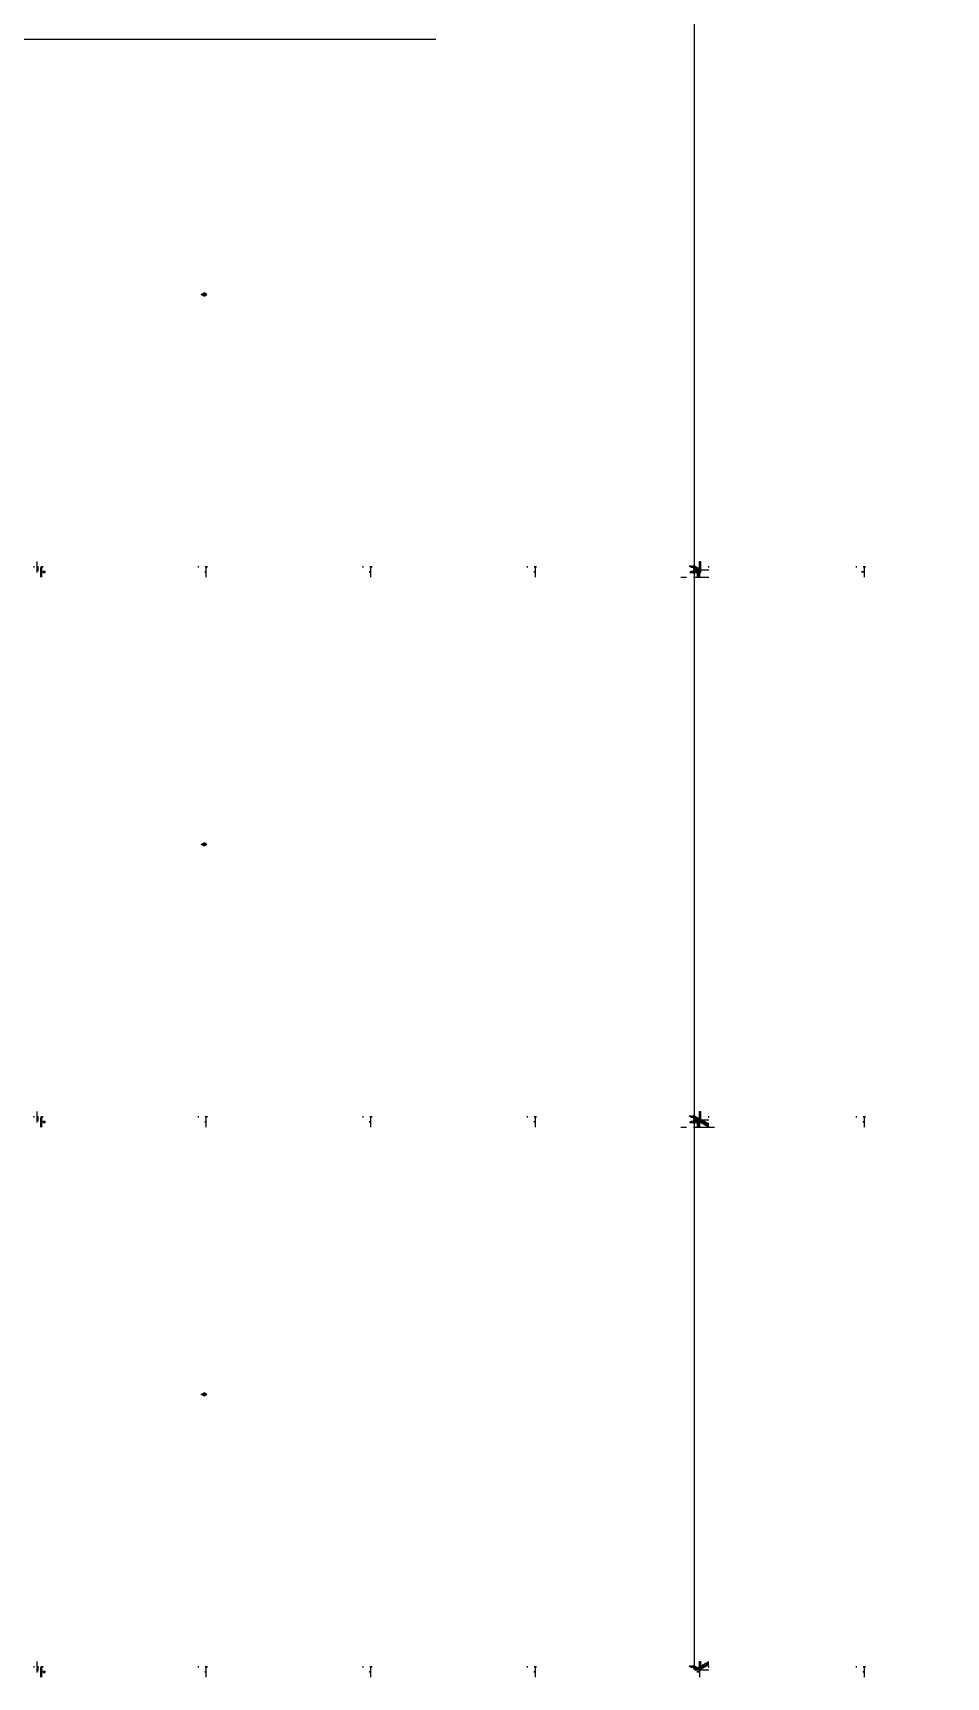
# Model space of a CAD drawing. Header units: inches. Extents: x -37 to 842, y -205 to 94.
# Drawn here: x 7.67 to 11, y -162.49 to -156.51 of the extents above; entities that cross this region are included whole.
import ezdxf

# ---------------------------------------------------------------- set-up
doc = ezdxf.new("R2010")
doc.units = ezdxf.units.IN
doc.header["$MEASUREMENT"] = 0
doc.linetypes.add('DIVIDE', pattern=[1.25, 0.5, -0.25, 0, -0.25, 0, -0.25])
doc.linetypes.add('HIDDEN', pattern=[19.05, 12.7, -6.35])
doc.layers.add('LCL-LINHACORTE', color=171, linetype='DIVIDE')
doc.layers.add('Planta_coberta-HID', color=7, linetype='HIDDEN')

msp = doc.modelspace()

# ---------------------------------------------------------------- linework, layer by layer
at = {"layer": 'LCL-LINHACORTE', "ltscale": 10}
msp.add_line((4.1401, -156.5306), (30.7672, -156.5306), dxfattribs=at)
at = {"layer": 'Planta_coberta-HID'}
for p, q in [((10.0816, -158.4603), (10.0816, -156.4603)), ((8.287, -157.4587), (8.2973, -157.453)), ((8.2871, -157.4587), (8.2973, -157.453)), ((8.2872, -157.4588), (8.2973, -157.4532)), ((8.2973, -157.4644), (8.2872, -157.4588)), ((8.2874, -157.4589), (8.2973, -157.4534)), ((8.2973, -157.4644), (8.2874, -157.4589)), ((8.2878, -157.459), (8.2973, -157.4537)), ((8.2973, -157.4643), (8.2878, -157.459)), ((8.2883, -157.4591), (8.2973, -157.4541)), ((8.2973, -157.464), (8.2884, -157.4591)), ((8.289, -157.4592), (8.2973, -157.4546)), ((8.2973, -157.4637), (8.2891, -157.4592)), ((8.2898, -157.4592), (8.2973, -157.4551)), ((8.2973, -157.4634), (8.2899, -157.4592)), ((8.2908, -157.4593), (8.2973, -157.4557)), ((8.2973, -157.4629), (8.2908, -157.4593)), ((8.2918, -157.4593), (8.2973, -157.4563)), ((8.2973, -157.4624), (8.2919, -157.4594)), ((8.2929, -157.4594), (8.2973, -157.457)), ((8.2973, -157.4618), (8.293, -157.4594)), ((8.2941, -157.4594), (8.2973, -157.4577)), ((8.2973, -157.4612), (8.2942, -157.4594)), ((8.2953, -157.4594), (8.2973, -157.4584)), ((8.2973, -157.4605), (8.2954, -157.4595)), ((8.2966, -157.4595), (8.2973, -157.4591)), ((8.3076, -157.4587), (8.2973, -157.453)), ((8.3075, -157.4587), (8.2973, -157.453)), ((8.3074, -157.4588), (8.2973, -157.4532)), ((8.3072, -157.4589), (8.2973, -157.4534)), ((8.3068, -157.459), (8.2973, -157.4537)), ((8.3062, -157.4591), (8.2973, -157.4541)), ((8.3056, -157.4592), (8.2973, -157.4546)), ((8.3047, -157.4592), (8.2973, -157.4551)), ((8.3038, -157.4593), (8.2973, -157.4557)), ((8.3028, -157.4593), (8.2973, -157.4563)), ((8.3017, -157.4594), (8.2973, -157.457)), ((8.3005, -157.4594), (8.2973, -157.4577)), ((8.2992, -157.4594), (8.2973, -157.4584)), ((8.2973, -157.4644), (8.3074, -157.4588)), ((8.2973, -157.4644), (8.3071, -157.4589)), ((8.2973, -157.4643), (8.3067, -157.459)), ((8.2973, -157.464), (8.3062, -157.4591)), ((8.2979, -157.4595), (8.2973, -157.4591)), ((8.2973, -157.4637), (8.3055, -157.4592)), ((8.2973, -157.4634), (8.3047, -157.4592)), ((8.2973, -157.4629), (8.3037, -157.4593)), ((8.2973, -157.4624), (8.3027, -157.4594)), ((8.2973, -157.4618), (8.3016, -157.4594)), ((8.2973, -157.4612), (8.3004, -157.4594)), ((8.2973, -157.4605), (8.2991, -157.4595)), ((7.6788, -158.4521), (7.6788, -158.4471)), ((7.6907, -158.4703), (7.6907, -158.4303)), ((7.6943, -158.4653), (7.6943, -158.4471)), ((7.7036, -158.4871), (7.7036, -158.4521)), ((7.7056, -158.4521), (7.7056, -158.4471)), ((7.7056, -158.4653), (7.7191, -158.4653)), ((7.7072, -158.4871), (7.7072, -158.4471)), ((7.7106, -158.4521), (7.7106, -158.4471)), ((7.7191, -158.4703), (7.7191, -158.4653)), ((8.2772, -158.4521), (8.2772, -158.4471)), ((8.302, -158.4703), (8.302, -158.4653)), ((8.3039, -158.4521), (8.3039, -158.4471)), ((8.3055, -158.4871), (8.3055, -158.4471)), ((8.3089, -158.4521), (8.3089, -158.4471)), ((8.8755, -158.4521), (8.8755, -158.4471)), ((8.9003, -158.4703), (8.9003, -158.4653)), ((8.9022, -158.4521), (8.9022, -158.4471)), ((8.9038, -158.4871), (8.9038, -158.4471)), ((8.9072, -158.4521), (8.9072, -158.4471)), ((9.4738, -158.4521), (9.4738, -158.4471)), ((9.4986, -158.4703), (9.4986, -158.4653)), ((9.5006, -158.4521), (9.5006, -158.4471)), ((9.5022, -158.4871), (9.5022, -158.4471)), ((9.5056, -158.4521), (9.5056, -158.4471)), ((10.0702, -158.4521), (10.0612, -158.4471)), ((10.0702, -158.4521), (10.0613, -158.4471)), ((10.0705, -158.4521), (10.0615, -158.4471)), ((10.0709, -158.4521), (10.0619, -158.4471)), ((10.0714, -158.4521), (10.0625, -158.4471)), ((10.0721, -158.4521), (10.0632, -158.4471)), ((10.0639, -158.4688), (10.0702, -158.4653)), ((10.0639, -158.469), (10.0705, -158.4653)), ((10.0639, -158.4689), (10.0702, -158.4653)), ((10.073, -158.4521), (10.064, -158.4471)), ((10.0739, -158.4521), (10.0649, -158.4471)), ((10.0749, -158.4521), (10.066, -158.4471)), ((10.0761, -158.4521), (10.0671, -158.4471)), ((10.0773, -158.4521), (10.0683, -158.4471)), ((10.0921, -158.4597), (10.0695, -158.4471)), ((10.0707, -158.4653), (10.0989, -158.4653)), ((10.0925, -158.4592), (10.0708, -158.4471)), ((10.0928, -158.4586), (10.0721, -158.4471)), ((10.0722, -158.4521), (10.0722, -158.4471)), ((10.0931, -158.4581), (10.0734, -158.4471)), ((10.0933, -158.4575), (10.0746, -158.4471)), ((10.0936, -158.457), (10.0758, -158.4471)), ((10.0939, -158.4565), (10.077, -158.4471)), ((10.0947, -158.4544), (10.0776, -158.4448)), ((10.0947, -158.4544), (10.0776, -158.4449)), ((10.0947, -158.4545), (10.0776, -158.445)), ((10.0947, -158.4547), (10.0776, -158.4452)), ((10.0946, -158.455), (10.0776, -158.4455)), ((10.0944, -158.4553), (10.0776, -158.4459)), ((10.0943, -158.4557), (10.0776, -158.4464)), ((10.0941, -158.4561), (10.0776, -158.4469)), ((10.0776, -158.4521), (10.0776, -158.4471)), ((10.0918, -158.4602), (10.0776, -158.4523)), ((10.0776, -158.4527), (10.0816, -158.4527)), ((10.0776, -158.4527), (10.0816, -158.4527)), ((10.0915, -158.4607), (10.0776, -158.453)), ((10.0913, -158.4612), (10.0776, -158.4536)), ((10.091, -158.4616), (10.0776, -158.4542)), ((10.0776, -158.4612), (10.0899, -158.4544)), ((10.0776, -158.4612), (10.0898, -158.4544)), ((10.0776, -158.4614), (10.0899, -158.4545)), ((10.0907, -158.462), (10.0776, -158.4547)), ((10.0776, -158.4616), (10.0899, -158.4547)), ((10.0776, -158.4619), (10.09, -158.455)), ((10.0905, -158.4624), (10.0776, -158.4552)), ((10.0776, -158.4623), (10.0901, -158.4553)), ((10.0903, -158.4626), (10.0776, -158.4556)), ((10.0776, -158.4627), (10.0903, -158.4557)), ((10.0901, -158.4629), (10.0776, -158.4559)), ((10.09, -158.463), (10.0776, -158.4561)), ((10.0776, -158.4633), (10.0905, -158.4561)), ((10.0899, -158.4631), (10.0776, -158.4562)), ((10.0899, -158.4631), (10.0776, -158.4563)), ((10.0776, -158.4638), (10.0907, -158.4565)), ((10.0776, -158.4645), (10.091, -158.457)), ((10.0776, -158.4651), (10.0912, -158.4575)), ((10.0776, -158.4658), (10.0915, -158.4581)), ((10.0776, -158.4666), (10.0918, -158.4586)), ((10.0776, -158.4673), (10.0921, -158.4592)), ((10.0776, -158.468), (10.0924, -158.4597)), ((10.0776, -158.4687), (10.0927, -158.4602)), ((10.0776, -158.4694), (10.093, -158.4607)), ((10.0776, -158.47), (10.0933, -158.4612)), ((10.0776, -158.4706), (10.0936, -158.4616)), ((10.0776, -158.4711), (10.0938, -158.462)), ((10.0776, -158.4715), (10.0941, -158.4624)), ((10.0776, -158.4719), (10.0943, -158.4626)), ((10.0776, -158.4722), (10.0944, -158.4629)), ((10.0776, -158.4725), (10.0946, -158.463)), ((10.0776, -158.4726), (10.0947, -158.4631)), ((10.0776, -158.4726), (10.0947, -158.4631)), ((10.0816, -158.4603), (10.1326, -158.4603)), ((10.0816, -160.4603), (10.0816, -158.4603)), ((10.0816, -158.4603), (10.1326, -158.4603)), ((10.0898, -158.4544), (10.0899, -158.4545)), ((10.0899, -158.4544), (10.0898, -158.4544)), ((10.0898, -158.4544), (10.0899, -158.4544)), ((10.0899, -158.4629), (10.0898, -158.463)), ((10.0899, -158.4631), (10.0898, -158.463)), ((10.09, -158.4545), (10.0899, -158.4544)), ((10.0899, -158.4544), (10.0899, -158.4544)), ((10.0899, -158.4545), (10.0899, -158.4547)), ((10.0899, -158.4545), (10.09, -158.4545)), ((10.0899, -158.4547), (10.0901, -158.4546)), ((10.0899, -158.4547), (10.09, -158.455)), ((10.09, -158.4625), (10.0899, -158.4627)), ((10.0899, -158.4627), (10.0899, -158.4629)), ((10.0899, -158.4631), (10.09, -158.463)), ((10.0899, -158.4631), (10.0899, -158.4631)), ((10.0901, -158.4546), (10.09, -158.4545)), ((10.09, -158.455), (10.0903, -158.4548)), ((10.09, -158.455), (10.0901, -158.4553)), ((10.0901, -158.4622), (10.09, -158.4625)), ((10.09, -158.463), (10.0901, -158.4629)), ((10.0903, -158.4548), (10.0901, -158.4546)), ((10.0901, -158.4553), (10.0905, -158.4551)), ((10.0901, -158.4553), (10.0903, -158.4557)), ((10.0903, -158.4618), (10.0901, -158.4622)), ((10.0901, -158.4629), (10.0903, -158.4626)), ((10.0905, -158.4551), (10.0903, -158.4548)), ((10.0903, -158.4557), (10.0907, -158.4554)), ((10.0903, -158.4557), (10.0905, -158.4561)), ((10.0905, -158.4614), (10.0903, -158.4618)), ((10.0903, -158.4626), (10.0905, -158.4624)), ((10.0907, -158.4554), (10.0905, -158.4551)), ((10.0905, -158.4561), (10.091, -158.4558)), ((10.0905, -158.4561), (10.0907, -158.4565)), ((10.0907, -158.4609), (10.0905, -158.4614)), ((10.0905, -158.4624), (10.0907, -158.462)), ((10.091, -158.4558), (10.0907, -158.4554)), ((10.0907, -158.4565), (10.0913, -158.4562)), ((10.0907, -158.4565), (10.091, -158.457)), ((10.091, -158.4604), (10.0907, -158.4609)), ((10.0907, -158.462), (10.091, -158.4616)), ((10.0913, -158.4562), (10.091, -158.4558)), ((10.091, -158.457), (10.0915, -158.4567)), ((10.091, -158.457), (10.0912, -158.4575)), ((10.0912, -158.4599), (10.091, -158.4604)), ((10.091, -158.4616), (10.0913, -158.4612)), ((10.0912, -158.4575), (10.0918, -158.4572)), ((10.0912, -158.4575), (10.0915, -158.4581)), ((10.0915, -158.4594), (10.0912, -158.4599)), ((10.0915, -158.4567), (10.0913, -158.4562)), ((10.0913, -158.4612), (10.0915, -158.4607)), ((10.0918, -158.4572), (10.0915, -158.4567)), ((10.0915, -158.4581), (10.0921, -158.4577)), ((10.0915, -158.4581), (10.0918, -158.4586)), ((10.0918, -158.4588), (10.0915, -158.4594)), ((10.0915, -158.4607), (10.0918, -158.4602)), ((10.0921, -158.4577), (10.0918, -158.4572)), ((10.0921, -158.4583), (10.0918, -158.4588)), ((10.0918, -158.4586), (10.0925, -158.4583)), ((10.0918, -158.4586), (10.0921, -158.4592)), ((10.0918, -158.4602), (10.0921, -158.4597)), ((10.0924, -158.4577), (10.0921, -158.4583)), ((10.0925, -158.4583), (10.0921, -158.4577)), ((10.0921, -158.4592), (10.0928, -158.4588)), ((10.0921, -158.4597), (10.0925, -158.4592)), ((10.0921, -158.4592), (10.0924, -158.4597)), ((10.0923, -158.4871), (10.0923, -158.4521)), ((10.0923, -158.4871), (10.0923, -158.4521)), ((10.0927, -158.4572), (10.0924, -158.4577)), ((10.0924, -158.4597), (10.0931, -158.4594)), ((10.0924, -158.4597), (10.0927, -158.4602)), ((10.0928, -158.4588), (10.0925, -158.4583)), ((10.0925, -158.4592), (10.0928, -158.4586)), ((10.093, -158.4567), (10.0927, -158.4572)), ((10.0927, -158.4602), (10.0933, -158.4599)), ((10.0927, -158.4602), (10.093, -158.4607)), ((10.0928, -158.4586), (10.0931, -158.4581)), ((10.0931, -158.4594), (10.0928, -158.4588)), ((10.0933, -158.4562), (10.093, -158.4567)), ((10.093, -158.4607), (10.0936, -158.4604)), ((10.093, -158.4607), (10.0933, -158.4612)), ((10.0931, -158.4581), (10.0933, -158.4575)), ((10.0933, -158.4599), (10.0931, -158.4594)), ((10.0936, -158.4558), (10.0933, -158.4562)), ((10.0933, -158.4575), (10.0936, -158.457)), ((10.0936, -158.4604), (10.0933, -158.4599)), ((10.0933, -158.4612), (10.0939, -158.4609)), ((10.0933, -158.4612), (10.0936, -158.4616)), ((10.0938, -158.4554), (10.0936, -158.4558)), ((10.0936, -158.457), (10.0939, -158.4565)), ((10.0939, -158.4609), (10.0936, -158.4604)), ((10.0936, -158.4616), (10.0941, -158.4614)), ((10.0936, -158.4616), (10.0938, -158.462)), ((10.0941, -158.4551), (10.0938, -158.4554)), ((10.0938, -158.462), (10.0943, -158.4618)), ((10.0938, -158.462), (10.0941, -158.4624)), ((10.0939, -158.4565), (10.0941, -158.4561)), ((10.0941, -158.4614), (10.0939, -158.4609)), ((10.0943, -158.4548), (10.0941, -158.4551)), ((10.0941, -158.4561), (10.0943, -158.4557)), ((10.0943, -158.4618), (10.0941, -158.4614)), ((10.0941, -158.4624), (10.0944, -158.4622)), ((10.0941, -158.4624), (10.0943, -158.4626)), ((10.0944, -158.4546), (10.0943, -158.4548)), ((10.0943, -158.4557), (10.0944, -158.4553)), ((10.0944, -158.4622), (10.0943, -158.4618)), ((10.0943, -158.4626), (10.0946, -158.4625)), ((10.0943, -158.4626), (10.0944, -158.4629)), ((10.0946, -158.4545), (10.0944, -158.4546)), ((10.0944, -158.4553), (10.0946, -158.455)), ((10.0946, -158.4625), (10.0944, -158.4622)), ((10.0944, -158.4629), (10.0947, -158.4627)), ((10.0944, -158.4629), (10.0946, -158.463)), ((10.0947, -158.4544), (10.0946, -158.4545)), ((10.0946, -158.455), (10.0947, -158.4547)), ((10.0947, -158.4627), (10.0946, -158.4625)), ((10.0946, -158.463), (10.0947, -158.4629)), ((10.0946, -158.463), (10.0947, -158.4631)), ((10.0947, -158.4544), (10.0947, -158.4544)), ((10.0947, -158.4544), (10.0947, -158.4544)), ((10.0947, -158.4545), (10.0947, -158.4544)), ((10.0947, -158.4547), (10.0947, -158.4545)), ((10.0947, -158.4629), (10.0947, -158.4627)), ((10.0947, -158.463), (10.0947, -158.4629)), ((10.0947, -158.4631), (10.0947, -158.463)), ((10.0947, -158.4631), (10.0947, -158.463)), ((10.0947, -158.4631), (10.0947, -158.4631)), ((10.097, -158.4871), (10.097, -158.4521)), ((10.0989, -158.4653), (10.0989, -158.4303)), ((10.0989, -158.4303), (10.1039, -158.4303)), ((10.1005, -158.4871), (10.1005, -158.4471)), ((10.1039, -158.4703), (10.1039, -158.4303)), ((10.1326, -158.4521), (10.1326, -158.4471)), ((10.6705, -158.4521), (10.6705, -158.4471)), ((10.6906, -158.4703), (10.6906, -158.4653)), ((10.6906, -158.4703), (10.6906, -158.4653)), ((10.6953, -158.4703), (10.6953, -158.4653)), ((10.6972, -158.4521), (10.6972, -158.4471)), ((10.6988, -158.4871), (10.6988, -158.4471)), ((10.7022, -158.4521), (10.7022, -158.4471)), ((7.7106, -158.4703), (7.7191, -158.4703)), ((10.031, -158.4871), (10.0516, -158.4871)), ((10.0639, -158.4692), (10.068, -158.4669)), ((10.0639, -158.4703), (10.0639, -158.4694)), ((10.0639, -158.4703), (10.1039, -158.4703)), ((10.0776, -158.4871), (10.0923, -158.4871)), ((10.0923, -158.4871), (10.095, -158.4871)), ((10.095, -158.4871), (10.097, -158.4871)), ((10.097, -158.4871), (10.0989, -158.4871)), ((10.0989, -158.4871), (10.1326, -158.4871)), ((8.287, -159.4587), (8.2973, -159.453)), ((8.2871, -159.4587), (8.2973, -159.453)), ((8.2872, -159.4588), (8.2973, -159.4532)), ((8.2973, -159.4644), (8.2872, -159.4588)), ((8.2874, -159.4589), (8.2973, -159.4534)), ((8.2973, -159.4644), (8.2874, -159.4589)), ((8.2878, -159.459), (8.2973, -159.4537)), ((8.2973, -159.4643), (8.2878, -159.459)), ((8.2883, -159.4591), (8.2973, -159.4541)), ((8.2973, -159.464), (8.2884, -159.4591)), ((8.289, -159.4592), (8.2973, -159.4546)), ((8.2973, -159.4637), (8.2891, -159.4592)), ((8.2898, -159.4592), (8.2973, -159.4551)), ((8.2973, -159.4634), (8.2899, -159.4592)), ((8.2908, -159.4593), (8.2973, -159.4557)), ((8.2973, -159.4629), (8.2908, -159.4593)), ((8.2918, -159.4593), (8.2973, -159.4563)), ((8.2973, -159.4624), (8.2919, -159.4594)), ((8.2929, -159.4594), (8.2973, -159.457)), ((8.2973, -159.4618), (8.293, -159.4594)), ((8.2941, -159.4594), (8.2973, -159.4577)), ((8.2973, -159.4612), (8.2942, -159.4594)), ((8.2953, -159.4594), (8.2973, -159.4584)), ((8.2973, -159.4605), (8.2954, -159.4595)), ((8.2966, -159.4595), (8.2973, -159.4591)), ((8.3076, -159.4587), (8.2973, -159.453)), ((8.3075, -159.4587), (8.2973, -159.453)), ((8.3074, -159.4588), (8.2973, -159.4532)), ((8.3072, -159.4589), (8.2973, -159.4534)), ((8.3068, -159.459), (8.2973, -159.4537)), ((8.3062, -159.4591), (8.2973, -159.4541)), ((8.3056, -159.4592), (8.2973, -159.4546)), ((8.3047, -159.4592), (8.2973, -159.4551)), ((8.3038, -159.4593), (8.2973, -159.4557)), ((8.3028, -159.4593), (8.2973, -159.4563)), ((8.3017, -159.4594), (8.2973, -159.457)), ((8.3005, -159.4594), (8.2973, -159.4577)), ((8.2992, -159.4594), (8.2973, -159.4584)), ((8.2973, -159.4644), (8.3074, -159.4588)), ((8.2973, -159.4644), (8.3071, -159.4589)), ((8.2973, -159.4643), (8.3067, -159.459)), ((8.2979, -159.4595), (8.2973, -159.4591)), ((8.2973, -159.464), (8.3062, -159.4591)), ((8.2973, -159.4637), (8.3055, -159.4592)), ((8.2973, -159.4634), (8.3047, -159.4592)), ((8.2973, -159.4629), (8.3037, -159.4593)), ((8.2973, -159.4624), (8.3027, -159.4594)), ((8.2973, -159.4618), (8.3016, -159.4594)), ((8.2973, -159.4612), (8.3004, -159.4594)), ((8.2973, -159.4605), (8.2991, -159.4595)), ((7.6907, -160.4703), (7.6907, -160.4303)), ((10.0989, -160.4653), (10.0989, -160.4303)), ((10.0989, -160.4303), (10.1039, -160.4303)), ((10.1039, -160.4703), (10.1039, -160.4303)), ((7.6788, -160.4521), (7.6788, -160.4471)), ((7.6943, -160.4653), (7.6943, -160.4471)), ((7.7036, -160.4871), (7.7036, -160.4521)), ((7.7056, -160.4521), (7.7056, -160.4471)), ((7.7056, -160.4653), (7.7191, -160.4653)), ((7.7072, -160.4871), (7.7072, -160.4471)), ((7.7106, -160.4521), (7.7106, -160.4471)), ((7.7106, -160.4703), (7.7191, -160.4703)), ((7.7191, -160.4703), (7.7191, -160.4653)), ((8.2772, -160.4521), (8.2772, -160.4471)), ((8.302, -160.4703), (8.302, -160.4653)), ((8.3039, -160.4521), (8.3039, -160.4471)), ((8.3055, -160.4871), (8.3055, -160.4471)), ((8.3089, -160.4521), (8.3089, -160.4471)), ((8.8755, -160.4521), (8.8755, -160.4471)), ((8.9003, -160.4703), (8.9003, -160.4653)), ((8.9022, -160.4521), (8.9022, -160.4471)), ((8.9038, -160.4871), (8.9038, -160.4471)), ((8.9072, -160.4521), (8.9072, -160.4471)), ((9.4738, -160.4521), (9.4738, -160.4471)), ((9.4986, -160.4703), (9.4986, -160.4653)), ((9.5006, -160.4521), (9.5006, -160.4471)), ((9.5022, -160.4871), (9.5022, -160.4471)), ((9.5056, -160.4521), (9.5056, -160.4471)), ((10.031, -160.4871), (10.0516, -160.4871)), ((10.0702, -160.4521), (10.0612, -160.4471)), ((10.0702, -160.4521), (10.0613, -160.4471)), ((10.0705, -160.4521), (10.0615, -160.4471)), ((10.0709, -160.4521), (10.0619, -160.4471)), ((10.0714, -160.4521), (10.0625, -160.4471)), ((10.0721, -160.4521), (10.0632, -160.4471)), ((10.0639, -160.4688), (10.0702, -160.4653)), ((10.0639, -160.469), (10.0705, -160.4653)), ((10.0639, -160.4689), (10.0702, -160.4653)), ((10.0639, -160.4692), (10.068, -160.4669)), ((10.0639, -160.4703), (10.0639, -160.4694)), ((10.0639, -160.4703), (10.1039, -160.4703)), ((10.073, -160.4521), (10.064, -160.4471)), ((10.0739, -160.4521), (10.0649, -160.4471)), ((10.0749, -160.4521), (10.066, -160.4471)), ((10.0761, -160.4521), (10.0671, -160.4471)), ((10.0773, -160.4521), (10.0683, -160.4471)), ((10.0921, -160.4597), (10.0695, -160.4471)), ((10.0707, -160.4653), (10.0989, -160.4653)), ((10.0925, -160.4592), (10.0708, -160.4471)), ((10.0928, -160.4586), (10.0721, -160.4471)), ((10.0722, -160.4521), (10.0722, -160.4471)), ((10.0931, -160.4581), (10.0734, -160.4471)), ((10.0933, -160.4575), (10.0746, -160.4471)), ((10.0936, -160.457), (10.0758, -160.4471)), ((10.0939, -160.4565), (10.077, -160.4471)), ((10.0947, -160.4544), (10.0776, -160.4448)), ((10.0947, -160.4544), (10.0776, -160.4449)), ((10.0947, -160.4545), (10.0776, -160.445)), ((10.0947, -160.4547), (10.0776, -160.4452)), ((10.0946, -160.455), (10.0776, -160.4455)), ((10.0944, -160.4553), (10.0776, -160.4459)), ((10.0943, -160.4557), (10.0776, -160.4464)), ((10.0941, -160.4561), (10.0776, -160.4469)), ((10.0776, -160.4521), (10.0776, -160.4471)), ((10.0918, -160.4602), (10.0776, -160.4523)), ((10.0776, -160.4527), (10.0816, -160.4527)), ((10.0776, -160.4527), (10.0816, -160.4527)), ((10.0915, -160.4607), (10.0776, -160.453)), ((10.0913, -160.4612), (10.0776, -160.4536)), ((10.091, -160.4616), (10.0776, -160.4542)), ((10.0776, -160.4612), (10.0899, -160.4544)), ((10.0776, -160.4612), (10.0898, -160.4544)), ((10.0776, -160.4614), (10.0899, -160.4545)), ((10.0776, -160.4616), (10.0899, -160.4547)), ((10.0907, -160.462), (10.0776, -160.4547)), ((10.0776, -160.4619), (10.09, -160.455)), ((10.0905, -160.4624), (10.0776, -160.4552)), ((10.0776, -160.4623), (10.0901, -160.4553)), ((10.0903, -160.4626), (10.0776, -160.4556)), ((10.0776, -160.4627), (10.0903, -160.4557)), ((10.0901, -160.4629), (10.0776, -160.4559)), ((10.0776, -160.4633), (10.0905, -160.4561)), ((10.09, -160.463), (10.0776, -160.4561)), ((10.0899, -160.4631), (10.0776, -160.4562)), ((10.0899, -160.4631), (10.0776, -160.4563)), ((10.0776, -160.4638), (10.0907, -160.4565)), ((10.0776, -160.4645), (10.091, -160.457)), ((10.0776, -160.4651), (10.0912, -160.4575)), ((10.0776, -160.4658), (10.0915, -160.4581)), ((10.0776, -160.4666), (10.0918, -160.4586)), ((10.0776, -160.4673), (10.0921, -160.4592)), ((10.0776, -160.468), (10.0924, -160.4597)), ((10.0776, -160.4687), (10.0927, -160.4602)), ((10.0776, -160.4694), (10.093, -160.4607)), ((10.0776, -160.47), (10.0933, -160.4612)), ((10.0776, -160.4706), (10.0936, -160.4616)), ((10.0776, -160.4711), (10.0938, -160.462)), ((10.0776, -160.4715), (10.0941, -160.4624)), ((10.0776, -160.4719), (10.0943, -160.4626)), ((10.0776, -160.4722), (10.0944, -160.4629)), ((10.0776, -160.4725), (10.0946, -160.463)), ((10.0776, -160.4726), (10.0947, -160.4631)), ((10.0776, -160.4726), (10.0947, -160.4631)), ((10.0776, -160.4871), (10.0923, -160.4871)), ((10.0816, -160.4603), (10.1326, -160.4603)), ((10.0816, -162.4603), (10.0816, -160.4603)), ((10.0816, -160.4603), (10.1326, -160.4603)), ((10.0898, -160.4544), (10.0899, -160.4545)), ((10.0899, -160.4544), (10.0898, -160.4544)), ((10.0898, -160.4544), (10.0899, -160.4544)), ((10.0899, -160.4629), (10.0898, -160.463)), ((10.0899, -160.4629), (10.0898, -160.463)), ((10.0899, -160.4631), (10.0898, -160.463)), ((10.0899, -160.4631), (10.0898, -160.463)), ((10.09, -160.4545), (10.0899, -160.4544)), ((10.0899, -160.4544), (10.0899, -160.4544)), ((10.0899, -160.4545), (10.0899, -160.4547)), ((10.0899, -160.4545), (10.09, -160.4545)), ((10.0899, -160.4547), (10.0901, -160.4546)), ((10.0899, -160.4547), (10.09, -160.455)), ((10.09, -160.4625), (10.0899, -160.4627)), ((10.09, -160.4625), (10.0899, -160.4627)), ((10.0899, -160.4627), (10.0899, -160.4629)), ((10.0899, -160.4627), (10.0899, -160.4629)), ((10.0899, -160.4631), (10.09, -160.463)), ((10.0899, -160.4631), (10.09, -160.463)), ((10.0899, -160.4631), (10.0899, -160.4631)), ((10.1326, -160.4869), (10.0899, -160.4631)), ((10.1326, -160.4869), (10.0899, -160.4631)), ((10.0899, -160.4631), (10.0899, -160.4631)), ((10.0901, -160.4546), (10.09, -160.4545)), ((10.09, -160.455), (10.0903, -160.4548)), ((10.09, -160.455), (10.0901, -160.4553)), ((10.0901, -160.4622), (10.09, -160.4625)), ((10.0901, -160.4622), (10.09, -160.4625)), ((10.09, -160.463), (10.0901, -160.4629)), ((10.09, -160.463), (10.0901, -160.4629)), ((10.1326, -160.4867), (10.09, -160.463)), ((10.0903, -160.4548), (10.0901, -160.4546)), ((10.0901, -160.4553), (10.0905, -160.4551)), ((10.0901, -160.4553), (10.0903, -160.4557)), ((10.0903, -160.4618), (10.0901, -160.4622)), ((10.0903, -160.4618), (10.0901, -160.4622)), ((10.0901, -160.4629), (10.0903, -160.4626)), ((10.0901, -160.4629), (10.0903, -160.4626)), ((10.1326, -160.4865), (10.0901, -160.4629)), ((10.0905, -160.4551), (10.0903, -160.4548)), ((10.0903, -160.4557), (10.0907, -160.4554)), ((10.0903, -160.4557), (10.0905, -160.4561)), ((10.0905, -160.4614), (10.0903, -160.4618)), ((10.0905, -160.4614), (10.0903, -160.4618)), ((10.0903, -160.4626), (10.0905, -160.4624)), ((10.0903, -160.4626), (10.0905, -160.4624)), ((10.1326, -160.4862), (10.0903, -160.4626)), ((10.0907, -160.4554), (10.0905, -160.4551)), ((10.0905, -160.4561), (10.091, -160.4558)), ((10.0905, -160.4561), (10.0907, -160.4565)), ((10.0907, -160.4609), (10.0905, -160.4614)), ((10.0907, -160.4609), (10.0905, -160.4614)), ((10.0905, -160.4624), (10.0907, -160.462)), ((10.0905, -160.4624), (10.0907, -160.462)), ((10.1326, -160.4858), (10.0905, -160.4624)), ((10.091, -160.4558), (10.0907, -160.4554)), ((10.0907, -160.4565), (10.0913, -160.4562)), ((10.0907, -160.4565), (10.091, -160.457)), ((10.091, -160.4604), (10.0907, -160.4609)), ((10.091, -160.4604), (10.0907, -160.4609)), ((10.0907, -160.462), (10.091, -160.4616)), ((10.0907, -160.462), (10.091, -160.4616)), ((10.1326, -160.4853), (10.0907, -160.462)), ((10.0913, -160.4562), (10.091, -160.4558)), ((10.091, -160.457), (10.0915, -160.4567)), ((10.091, -160.457), (10.0912, -160.4575)), ((10.0912, -160.4599), (10.091, -160.4604)), ((10.0912, -160.4599), (10.091, -160.4604)), ((10.091, -160.4616), (10.0913, -160.4612)), ((10.091, -160.4616), (10.0913, -160.4612)), ((10.1326, -160.4848), (10.091, -160.4616)), ((10.0912, -160.4575), (10.0918, -160.4572)), ((10.0912, -160.4575), (10.0915, -160.4581)), ((10.0915, -160.4594), (10.0912, -160.4599)), ((10.0915, -160.4594), (10.0912, -160.4599)), ((10.0915, -160.4567), (10.0913, -160.4562)), ((10.0913, -160.4612), (10.0915, -160.4607)), ((10.0913, -160.4612), (10.0915, -160.4607)), ((10.1326, -160.4842), (10.0913, -160.4612)), ((10.0918, -160.4572), (10.0915, -160.4567)), ((10.0915, -160.4581), (10.0921, -160.4577)), ((10.0915, -160.4581), (10.0918, -160.4586)), ((10.0918, -160.4588), (10.0915, -160.4594)), ((10.0918, -160.4588), (10.0915, -160.4594)), ((10.0915, -160.4607), (10.0918, -160.4602)), ((10.0915, -160.4607), (10.0918, -160.4602)), ((10.1326, -160.4836), (10.0915, -160.4607)), ((10.0921, -160.4577), (10.0918, -160.4572)), ((10.0918, -160.4586), (10.0925, -160.4583)), ((10.0921, -160.4583), (10.0918, -160.4588)), ((10.0921, -160.4583), (10.0918, -160.4588)), ((10.0918, -160.4586), (10.0921, -160.4592)), ((10.0918, -160.4602), (10.0921, -160.4597)), ((10.0918, -160.4602), (10.0921, -160.4597)), ((10.1326, -160.4829), (10.0918, -160.4602)), ((10.0925, -160.4583), (10.0921, -160.4577)), ((10.0924, -160.4577), (10.0921, -160.4583)), ((10.0924, -160.4577), (10.0921, -160.4583)), ((10.0921, -160.4592), (10.0928, -160.4588)), ((10.0921, -160.4592), (10.0924, -160.4597)), ((10.0921, -160.4597), (10.0925, -160.4592)), ((10.0921, -160.4597), (10.0925, -160.4592)), ((10.1326, -160.4822), (10.0921, -160.4597)), ((10.0923, -160.4871), (10.0923, -160.4521)), ((10.0923, -160.4871), (10.0923, -160.4521)), ((10.0923, -160.4871), (10.095, -160.4871)), ((10.0927, -160.4572), (10.0924, -160.4577)), ((10.0927, -160.4572), (10.0924, -160.4577)), ((10.0924, -160.4597), (10.0931, -160.4594)), ((10.0924, -160.4597), (10.0927, -160.4602)), ((10.0928, -160.4588), (10.0925, -160.4583)), ((10.0925, -160.4592), (10.0928, -160.4586)), ((10.0925, -160.4592), (10.0928, -160.4586)), ((10.1326, -160.4815), (10.0925, -160.4592)), ((10.093, -160.4567), (10.0927, -160.4572)), ((10.093, -160.4567), (10.0927, -160.4572)), ((10.0927, -160.4602), (10.0933, -160.4599)), ((10.0927, -160.4602), (10.093, -160.4607)), ((10.0928, -160.4586), (10.0931, -160.4581)), ((10.0928, -160.4586), (10.0931, -160.4581)), ((10.1326, -160.4808), (10.0928, -160.4586)), ((10.0931, -160.4594), (10.0928, -160.4588)), ((10.0933, -160.4562), (10.093, -160.4567)), ((10.0933, -160.4562), (10.093, -160.4567)), ((10.093, -160.4607), (10.0936, -160.4604)), ((10.093, -160.4607), (10.0933, -160.4612)), ((10.0931, -160.4581), (10.0933, -160.4575)), ((10.0931, -160.4581), (10.0933, -160.4575)), ((10.1326, -160.4801), (10.0931, -160.4581)), ((10.0933, -160.4599), (10.0931, -160.4594)), ((10.0936, -160.4558), (10.0933, -160.4562)), ((10.0936, -160.4558), (10.0933, -160.4562)), ((10.0933, -160.4575), (10.0936, -160.457)), ((10.0933, -160.4575), (10.0936, -160.457)), ((10.1326, -160.4794), (10.0933, -160.4575)), ((10.0936, -160.4604), (10.0933, -160.4599)), ((10.0933, -160.4612), (10.0939, -160.4609)), ((10.0933, -160.4612), (10.0936, -160.4616)), ((10.0938, -160.4554), (10.0936, -160.4558)), ((10.0938, -160.4554), (10.0936, -160.4558)), ((10.0936, -160.457), (10.0939, -160.4565)), ((10.0936, -160.457), (10.0939, -160.4565)), ((10.1326, -160.4787), (10.0936, -160.457)), ((10.0939, -160.4609), (10.0936, -160.4604)), ((10.0936, -160.4616), (10.0941, -160.4614)), ((10.0936, -160.4616), (10.0938, -160.462)), ((10.0941, -160.4551), (10.0938, -160.4554)), ((10.0941, -160.4551), (10.0938, -160.4554)), ((10.0938, -160.462), (10.0943, -160.4618)), ((10.0938, -160.462), (10.0941, -160.4624)), ((10.0939, -160.4565), (10.0941, -160.4561)), ((10.0939, -160.4565), (10.0941, -160.4561)), ((10.1326, -160.4781), (10.0939, -160.4565)), ((10.0941, -160.4614), (10.0939, -160.4609)), ((10.0943, -160.4548), (10.0941, -160.4551)), ((10.0943, -160.4548), (10.0941, -160.4551)), ((10.0941, -160.4561), (10.0943, -160.4557)), ((10.0941, -160.4561), (10.0943, -160.4557)), ((10.1326, -160.4775), (10.0941, -160.4561)), ((10.0943, -160.4618), (10.0941, -160.4614)), ((10.0941, -160.4624), (10.0944, -160.4622)), ((10.0941, -160.4624), (10.0943, -160.4626)), ((10.0944, -160.4546), (10.0943, -160.4548)), ((10.0944, -160.4546), (10.0943, -160.4548)), ((10.0943, -160.4557), (10.0944, -160.4553)), ((10.0943, -160.4557), (10.0944, -160.4553)), ((10.1326, -160.477), (10.0943, -160.4557)), ((10.0944, -160.4622), (10.0943, -160.4618)), ((10.0943, -160.4626), (10.0946, -160.4625)), ((10.0943, -160.4626), (10.0944, -160.4629)), ((10.0946, -160.4545), (10.0944, -160.4546)), ((10.0946, -160.4545), (10.0944, -160.4546)), ((10.0944, -160.4553), (10.0946, -160.455)), ((10.0944, -160.4553), (10.0946, -160.455)), ((10.1326, -160.4765), (10.0944, -160.4553)), ((10.0946, -160.4625), (10.0944, -160.4622)), ((10.0944, -160.4629), (10.0947, -160.4627)), ((10.0944, -160.4629), (10.0946, -160.463)), ((10.0947, -160.4544), (10.0946, -160.4545)), ((10.0947, -160.4544), (10.0946, -160.4545)), ((10.0946, -160.455), (10.0947, -160.4547)), ((10.0946, -160.455), (10.0947, -160.4547)), ((10.1326, -160.4762), (10.0946, -160.455)), ((10.0947, -160.4627), (10.0946, -160.4625)), ((10.0946, -160.463), (10.0947, -160.4629)), ((10.0946, -160.463), (10.0947, -160.4631)), ((10.0947, -160.4545), (10.0947, -160.4544)), ((10.0947, -160.4544), (10.0947, -160.4544)), ((10.0947, -160.4544), (10.0947, -160.4544)), ((10.1326, -160.4755), (10.0947, -160.4544)), ((10.1326, -160.4755), (10.0947, -160.4544)), ((10.0947, -160.4544), (10.0947, -160.4544)), ((10.0947, -160.4544), (10.0947, -160.4544)), ((10.0947, -160.4545), (10.0947, -160.4544)), ((10.0947, -160.4547), (10.0947, -160.4545)), ((10.1326, -160.4756), (10.0947, -160.4545)), ((10.0947, -160.4547), (10.0947, -160.4545)), ((10.1326, -160.4759), (10.0947, -160.4547)), ((10.0947, -160.4629), (10.0947, -160.4627)), ((10.0947, -160.463), (10.0947, -160.4629)), ((10.0947, -160.4631), (10.0947, -160.463)), ((10.0947, -160.4631), (10.0947, -160.463)), ((10.0947, -160.4631), (10.0947, -160.4631)), ((10.095, -160.4871), (10.097, -160.4871)), ((10.097, -160.4871), (10.097, -160.4521)), ((10.097, -160.4871), (10.0989, -160.4871)), ((10.0989, -160.4871), (10.1326, -160.4871)), ((10.1005, -160.4871), (10.1005, -160.4471)), ((10.1326, -160.4521), (10.1326, -160.4471)), ((10.133, -160.4871), (10.1535, -160.4871)), ((10.6705, -160.4521), (10.6705, -160.4471)), ((10.6953, -160.4703), (10.6953, -160.4653)), ((10.6972, -160.4521), (10.6972, -160.4471)), ((10.6988, -160.4871), (10.6988, -160.4471)), ((10.7022, -160.4521), (10.7022, -160.4471)), ((8.287, -161.4587), (8.2973, -161.453)), ((8.2871, -161.4587), (8.2973, -161.453)), ((8.2872, -161.4588), (8.2973, -161.4532)), ((8.2874, -161.4589), (8.2973, -161.4534)), ((8.2878, -161.459), (8.2973, -161.4537)), ((8.2883, -161.4591), (8.2973, -161.4541)), ((8.289, -161.4592), (8.2973, -161.4546)), ((8.2898, -161.4592), (8.2973, -161.4551)), ((8.2908, -161.4593), (8.2973, -161.4557)), ((8.2918, -161.4593), (8.2973, -161.4563)), ((8.3076, -161.4587), (8.2973, -161.453)), ((8.3075, -161.4587), (8.2973, -161.453)), ((8.3074, -161.4588), (8.2973, -161.4532)), ((8.3072, -161.4589), (8.2973, -161.4534)), ((8.3068, -161.459), (8.2973, -161.4537)), ((8.3062, -161.4591), (8.2973, -161.4541)), ((8.3056, -161.4592), (8.2973, -161.4546)), ((8.3047, -161.4592), (8.2973, -161.4551)), ((8.3038, -161.4593), (8.2973, -161.4557)), ((8.3028, -161.4593), (8.2973, -161.4563)), ((8.2973, -161.4644), (8.2872, -161.4588)), ((8.2973, -161.4644), (8.2874, -161.4589)), ((8.2973, -161.4643), (8.2878, -161.459)), ((8.2973, -161.464), (8.2884, -161.4591)), ((8.2973, -161.4637), (8.2891, -161.4592)), ((8.2973, -161.4634), (8.2899, -161.4592)), ((8.2973, -161.4629), (8.2908, -161.4593)), ((8.2973, -161.4624), (8.2919, -161.4594)), ((8.2929, -161.4594), (8.2973, -161.457)), ((8.2973, -161.4618), (8.293, -161.4594)), ((8.2941, -161.4594), (8.2973, -161.4577)), ((8.2973, -161.4612), (8.2942, -161.4594)), ((8.2953, -161.4594), (8.2973, -161.4584)), ((8.2973, -161.4605), (8.2954, -161.4595)), ((8.2966, -161.4595), (8.2973, -161.4591)), ((8.3017, -161.4594), (8.2973, -161.457)), ((8.3005, -161.4594), (8.2973, -161.4577)), ((8.2992, -161.4594), (8.2973, -161.4584)), ((8.2973, -161.4644), (8.3074, -161.4588)), ((8.2973, -161.4644), (8.3071, -161.4589)), ((8.2973, -161.4643), (8.3067, -161.459)), ((8.2979, -161.4595), (8.2973, -161.4591)), ((8.2973, -161.464), (8.3062, -161.4591)), ((8.2973, -161.4637), (8.3055, -161.4592)), ((8.2973, -161.4634), (8.3047, -161.4592)), ((8.2973, -161.4629), (8.3037, -161.4593)), ((8.2973, -161.4624), (8.3027, -161.4594)), ((8.2973, -161.4618), (8.3016, -161.4594)), ((8.2973, -161.4612), (8.3004, -161.4594)), ((8.2973, -161.4605), (8.2991, -161.4595)), ((7.6788, -162.4521), (7.6788, -162.4471)), ((7.6907, -162.4703), (7.6907, -162.4303)), ((7.6943, -162.4653), (7.6943, -162.4471)), ((7.7036, -162.4871), (7.7036, -162.4521)), ((7.7056, -162.4521), (7.7056, -162.4471)), ((7.7056, -162.4653), (7.7191, -162.4653)), ((7.7072, -162.4871), (7.7072, -162.4471)), ((7.7106, -162.4521), (7.7106, -162.4471)), ((7.7106, -162.4703), (7.7191, -162.4703)), ((7.7191, -162.4703), (7.7191, -162.4653)), ((8.2772, -162.4521), (8.2772, -162.4471)), ((8.302, -162.4703), (8.302, -162.4653)), ((8.3039, -162.4521), (8.3039, -162.4471)), ((8.3055, -162.4871), (8.3055, -162.4471)), ((8.3089, -162.4521), (8.3089, -162.4471)), ((8.8755, -162.4521), (8.8755, -162.4471)), ((8.9003, -162.4703), (8.9003, -162.4653)), ((8.9022, -162.4521), (8.9022, -162.4471)), ((8.9038, -162.4871), (8.9038, -162.4471)), ((8.9072, -162.4521), (8.9072, -162.4471)), ((9.4738, -162.4521), (9.4738, -162.4471)), ((9.4986, -162.4703), (9.4986, -162.4653)), ((9.5006, -162.4521), (9.5006, -162.4471)), ((9.5022, -162.4871), (9.5022, -162.4471)), ((9.5056, -162.4521), (9.5056, -162.4471)), ((10.0702, -162.4521), (10.0612, -162.4471)), ((10.0702, -162.4521), (10.0613, -162.4471)), ((10.0705, -162.4521), (10.0615, -162.4471)), ((10.0709, -162.4521), (10.0619, -162.4471)), ((10.0714, -162.4521), (10.0625, -162.4471)), ((10.0721, -162.4521), (10.0632, -162.4471)), ((10.073, -162.4521), (10.064, -162.4471)), ((10.0739, -162.4521), (10.0649, -162.4471)), ((10.0749, -162.4521), (10.066, -162.4471)), ((10.0761, -162.4521), (10.0671, -162.4471)), ((10.0773, -162.4521), (10.0683, -162.4471)), ((10.0921, -162.4597), (10.0695, -162.4471)), ((10.0925, -162.4592), (10.0708, -162.4471)), ((10.0928, -162.4586), (10.0721, -162.4471)), ((10.0722, -162.4521), (10.0722, -162.4471)), ((10.0931, -162.4581), (10.0734, -162.4471)), ((10.0933, -162.4575), (10.0746, -162.4471)), ((10.0936, -162.457), (10.0758, -162.4471)), ((10.0939, -162.4565), (10.077, -162.4471)), ((10.0947, -162.4544), (10.0776, -162.4448)), ((10.0947, -162.4544), (10.0776, -162.4449)), ((10.0947, -162.4545), (10.0776, -162.445)), ((10.0947, -162.4547), (10.0776, -162.4452)), ((10.0946, -162.455), (10.0776, -162.4455)), ((10.0944, -162.4553), (10.0776, -162.4459)), ((10.0943, -162.4557), (10.0776, -162.4464)), ((10.0941, -162.4561), (10.0776, -162.4469)), ((10.0776, -162.4521), (10.0776, -162.4471)), ((10.0918, -162.4602), (10.0776, -162.4523)), ((10.0776, -162.4527), (10.0816, -162.4527)), ((10.0915, -162.4607), (10.0776, -162.453)), ((10.0907, -162.4609), (10.0776, -162.4536)), ((10.0897, -162.4609), (10.0776, -162.4542)), ((10.0887, -162.4609), (10.0776, -162.4547)), ((10.0879, -162.4609), (10.0776, -162.4552)), ((10.0872, -162.4609), (10.0776, -162.4556)), ((10.0866, -162.4609), (10.0776, -162.4559)), ((10.0862, -162.4609), (10.0776, -162.4561)), ((10.086, -162.4609), (10.0776, -162.4562)), ((10.0859, -162.4609), (10.0776, -162.4563)), ((10.0816, -162.4603), (10.1326, -162.4603)), ((10.0898, -162.4544), (10.1326, -162.4306)), ((10.0899, -162.4544), (10.0898, -162.4544)), ((10.0898, -162.4544), (10.0899, -162.4545)), ((10.0899, -162.4629), (10.0898, -162.463)), ((10.0899, -162.4631), (10.0898, -162.463)), ((10.0899, -162.4544), (10.1326, -162.4306)), ((10.0899, -162.4545), (10.1326, -162.4307)), ((10.0899, -162.4547), (10.1326, -162.431)), ((10.0899, -162.4544), (10.0899, -162.4544)), ((10.09, -162.4545), (10.0899, -162.4544)), ((10.0899, -162.4545), (10.0899, -162.4547)), ((10.0899, -162.4547), (10.09, -162.455)), ((10.09, -162.4625), (10.0899, -162.4627)), ((10.0899, -162.4627), (10.0899, -162.4629)), ((10.09, -162.455), (10.1326, -162.4313)), ((10.0901, -162.4546), (10.09, -162.4545)), ((10.09, -162.455), (10.0901, -162.4553)), ((10.0901, -162.4622), (10.09, -162.4625)), ((10.0901, -162.4553), (10.1326, -162.4316)), ((10.0903, -162.4548), (10.0901, -162.4546)), ((10.0901, -162.4553), (10.0903, -162.4557)), ((10.0903, -162.4618), (10.0901, -162.4622)), ((10.0903, -162.4557), (10.1326, -162.4321)), ((10.0905, -162.4551), (10.0903, -162.4548)), ((10.0903, -162.4557), (10.0905, -162.4561)), ((10.0905, -162.4614), (10.0903, -162.4618)), ((10.0905, -162.4561), (10.1326, -162.4326)), ((10.0907, -162.4554), (10.0905, -162.4551)), ((10.0905, -162.4561), (10.0907, -162.4565)), ((10.0907, -162.4609), (10.0905, -162.4614)), ((10.0907, -162.4565), (10.1326, -162.4332)), ((10.091, -162.4558), (10.0907, -162.4554)), ((10.0907, -162.4565), (10.091, -162.457)), ((10.091, -162.4604), (10.0907, -162.4609)), ((10.091, -162.457), (10.1326, -162.4338)), ((10.0913, -162.4562), (10.091, -162.4558)), ((10.091, -162.457), (10.0912, -162.4575)), ((10.0912, -162.4599), (10.091, -162.4604)), ((10.0912, -162.4575), (10.1326, -162.4345)), ((10.0912, -162.4575), (10.0915, -162.4581)), ((10.0915, -162.4594), (10.0912, -162.4599)), ((10.0915, -162.4567), (10.0913, -162.4562)), ((10.0914, -162.4609), (10.0915, -162.4607)), ((10.0915, -162.4581), (10.1326, -162.4352)), ((10.0918, -162.4572), (10.0915, -162.4567)), ((10.0915, -162.4581), (10.0918, -162.4586)), ((10.0918, -162.4588), (10.0915, -162.4594)), ((10.0915, -162.4607), (10.0918, -162.4602)), ((10.0918, -162.4586), (10.1326, -162.4359)), ((10.0921, -162.4577), (10.0918, -162.4572)), ((10.0921, -162.4583), (10.0918, -162.4588)), ((10.0918, -162.4586), (10.0921, -162.4592)), ((10.0918, -162.4602), (10.0921, -162.4597)), ((10.0921, -162.4592), (10.1326, -162.4366)), ((10.0925, -162.4583), (10.0921, -162.4577)), ((10.0924, -162.4577), (10.0921, -162.4583)), ((10.0921, -162.4592), (10.0924, -162.4597)), ((10.0921, -162.4597), (10.0925, -162.4592)), ((10.0923, -162.4609), (10.0923, -162.4521)), ((10.0923, -162.4609), (10.0923, -162.4521)), ((10.0923, -162.4703), (10.0923, -162.4653)), ((10.0923, -162.4703), (10.0923, -162.4653)), ((10.0924, -162.4597), (10.1326, -162.4373)), ((10.0927, -162.4572), (10.0924, -162.4577)), ((10.0924, -162.4597), (10.0927, -162.4602)), ((10.0928, -162.4588), (10.0925, -162.4583)), ((10.0925, -162.4592), (10.0928, -162.4586)), ((10.0927, -162.4602), (10.1326, -162.438)), ((10.093, -162.4567), (10.0927, -162.4572)), ((10.0927, -162.4602), (10.093, -162.4607)), ((10.0928, -162.4586), (10.0931, -162.4581)), ((10.0931, -162.4594), (10.0928, -162.4588)), ((10.093, -162.4607), (10.1326, -162.4387)), ((10.0933, -162.4562), (10.093, -162.4567)), ((10.093, -162.4607), (10.0931, -162.4609)), ((10.0931, -162.4581), (10.0933, -162.4575)), ((10.0933, -162.4599), (10.0931, -162.4594)), ((10.0936, -162.4558), (10.0933, -162.4562)), ((10.0933, -162.4575), (10.0936, -162.457)), ((10.0936, -162.4604), (10.0933, -162.4599)), ((10.0938, -162.4554), (10.0936, -162.4558)), ((10.0936, -162.457), (10.0939, -162.4565)), ((10.0939, -162.4609), (10.0936, -162.4604)), ((10.0941, -162.4551), (10.0938, -162.4554)), ((10.0939, -162.4609), (10.1326, -162.4393)), ((10.0939, -162.4565), (10.0941, -162.4561)), ((10.0941, -162.4614), (10.0939, -162.4609)), ((10.0943, -162.4548), (10.0941, -162.4551)), ((10.0941, -162.4561), (10.0943, -162.4557)), ((10.0943, -162.4618), (10.0941, -162.4614)), ((10.0944, -162.4546), (10.0943, -162.4548)), ((10.0943, -162.4557), (10.0944, -162.4553)), ((10.0944, -162.4622), (10.0943, -162.4618)), ((10.0946, -162.4545), (10.0944, -162.4546)), ((10.0944, -162.4553), (10.0946, -162.455)), ((10.0946, -162.4625), (10.0944, -162.4622)), ((10.0947, -162.4544), (10.0946, -162.4545)), ((10.0946, -162.455), (10.0947, -162.4547)), ((10.0947, -162.4627), (10.0946, -162.4625)), ((10.0947, -162.4544), (10.0947, -162.4544)), ((10.0947, -162.4544), (10.0947, -162.4544)), ((10.0947, -162.4545), (10.0947, -162.4544)), ((10.0947, -162.4547), (10.0947, -162.4545)), ((10.0947, -162.4629), (10.0947, -162.4627)), ((10.0947, -162.463), (10.0947, -162.4629)), ((10.0947, -162.4631), (10.0947, -162.463)), ((10.0949, -162.4609), (10.1326, -162.4399)), ((10.0959, -162.4609), (10.1326, -162.4404)), ((10.0967, -162.4609), (10.1326, -162.4409)), ((10.097, -162.4618), (10.097, -162.4521)), ((10.097, -162.4703), (10.097, -162.4653)), ((10.0974, -162.4609), (10.1326, -162.4413)), ((10.0979, -162.4609), (10.1326, -162.4416)), ((10.0983, -162.4609), (10.1326, -162.4418)), ((10.0986, -162.4609), (10.1326, -162.442)), ((10.0986, -162.4609), (10.1326, -162.442)), ((10.0989, -162.4609), (10.0989, -162.4303)), ((10.0989, -162.4303), (10.1039, -162.4303)), ((10.1005, -162.4871), (10.1005, -162.4471)), ((10.1039, -162.4609), (10.1039, -162.4303)), ((10.1326, -162.4521), (10.1326, -162.4471)), ((10.6705, -162.4521), (10.6705, -162.4471)), ((10.6953, -162.4703), (10.6953, -162.4653)), ((10.6972, -162.4521), (10.6972, -162.4471)), ((10.6988, -162.4871), (10.6988, -162.4471)), ((10.7022, -162.4521), (10.7022, -162.4471))]:
    msp.add_line(p, q, dxfattribs=at)

doc.saveas('drawing.dxf')
